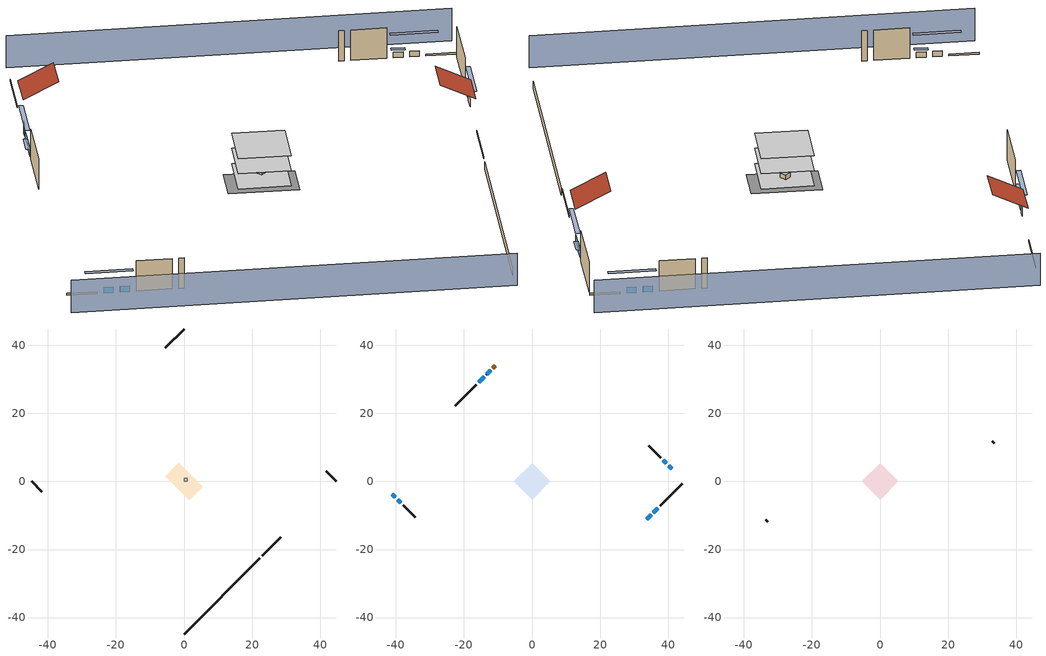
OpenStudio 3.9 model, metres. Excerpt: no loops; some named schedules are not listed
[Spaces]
crawlspace - vented 1
 floor foundation (Slab1 construction): -5.57,1.59 -1.59,5.57 5.57,-1.59 1.59,-5.57 z-0.91
 wall outside (RimJoist1 construction): 22.94,-21.89 28.46,-16.37 z0.3:0.61
 wall outside (RimJoist2 construction): -44.83,0 -41.77,-3.06 z0.3:0.61
 wall outside (RimJoist3 construction): 0,44.83 -5.52,39.32 z0.3:0.61
 wall outside (RimJoist4 construction): 44.83,0 41.77,3.06 z0.3:0.61
 wall foundation (FoundationWall1 construction): 0,-44.83 22.29,-22.55 z-0.91:0.3
central ac and furnace airloop ret air space
 floor adiabatic (AdiabaticConst): 0,0 0,1 1,1 1,0 z0
 wall adiabatic (AdiabaticConst): 0,1 0,0 1,0 1,1 0,1 z0:1
 ceiling adiabatic (AdiabaticConst): 1,0 1,1 0,1 0,0 z1
conditioned space 1
 floor to crawlspace - vented 1 (Floor1 construction): -5.34,0 0,5.34 5.34,0 0,-5.34 z0.3
 floor adiabatic (AdiabaticFloorConstruction): -5.34,0 0,5.34 5.34,0 0,-5.34 z2.74
 wall outside (Wall1 construction): 37.66,-7.18 44.18,-0.66 z0.3:5.18
 wall outside (Wall2 construction): -37.89,-6.94 -34.27,-10.56 z0.3:5.18
 wall outside (Wall3 construction): -16.34,28.5 -22.59,22.25 z0.3:5.18
 wall outside (Wall4 construction): 37.89,6.94 34.27,10.56 z0.3:5.18
 wall outside (AdiabaticWallConstruction): 33.77,-11.07 35.05,-9.78 / 35.71,-9.12 37,-7.83 z0.3:1.52; -41.12,-3.72 -40.16,-4.67 / -39.5,-5.33 -38.55,-6.29 / 41.12,3.72 40.16,4.67 / 39.5,5.33 38.55,6.29 z0.3:1.22; -12.13,32.71 -13.38,31.46 z0.3:1.49; -14.03,30.8 -15.68,29.15 z0.3:1.31
 wall outside (AdiabaticWallConstruction 1): -10.82,34.01 -11.47,33.36 z0.3:2.34
 window (WindowConstruction): 33.77,-11.07 35.05,-9.78 z0.3:1.52
 window (WindowConstruction 1): 35.71,-9.12 37,-7.83 z0.3:1.52
 window (WindowConstruction 2): -41.12,-3.72 -40.16,-4.67 z0.3:1.22
 window (WindowConstruction 3): -39.5,-5.33 -38.55,-6.29 z0.3:1.22
 window (WindowConstruction 4): -12.13,32.71 -13.38,31.46 z0.3:1.49
 window (WindowConstruction 5): -14.03,30.8 -15.68,29.15 z0.3:1.31
 window (WindowConstruction 6): 41.12,3.72 40.16,4.67 z0.3:1.22
 window (WindowConstruction 7): 39.5,5.33 38.55,6.29 z0.3:1.22
 door (Door): -10.82,34.01 -11.47,33.36 z0.3:2.34
 ceiling adiabatic (AdiabaticFloorConstruction): 0,-5.34 5.34,0 0,5.34 -5.34,0 z2.74
attic - vented 1
 floor to conditioned space 1 (Floor2 construction Reversed): -5.34,0 0,5.34 5.34,0 0,-5.34 z5.18
 wall outside (Wall5 construction): -33.61,-11.22 -33.04,-11.8 z0.3:5.18
 wall outside (Wall6 construction): 33.61,11.22 33.04,11.8 z0.3:5.18
 roof outside (Roof1 construction): 33.11,-11.72,5.18 29.54,-8.15,7.71 25.55,-12.15,7.71 29.12,-15.72,5.18
 roof outside (Roof2 construction): -10.17,34.67,5.18 -6.6,31.1,7.71 -2.6,35.09,7.71 -6.17,38.66,5.18
shading: 48.07,3.23 3.23,48.07 / -48.07,-3.23 -3.23,-48.07 z0:5.18; 36.99,-7.84 31.83,-13.01 32.26,-13.44 37.42,-8.27 z4.27; 37.21,-7.62 35.5,-9.34 35.93,-9.77 37.65,-8.05 z1.83; -38.22,-6.61 -43.06,-1.78 -43.49,-2.21 -38.65,-7.04 z3.96; -38.33,-6.5 -39.72,-5.11 -40.15,-5.55 -38.76,-6.93 z1.52; -15.32,29.52 -10.19,34.65 -10.62,35.08 -15.75,29.95 z4.24; -15.89,28.94 -13.82,31.02 -14.25,31.45 -16.33,29.37 z1.62; 38.22,6.61 43.06,1.78 43.49,2.21 38.65,7.04 z3.96; 38.33,6.5 39.72,5.11 40.15,5.55 38.76,6.93 z1.52
[Site]
Portland Intl Arpt_OR: Latitude {deg}=45.59; Longitude {deg}=-122.6; Time Zone {hr}=-8; Elevation {m}=33; Terrain=Suburbs; Keep Site Location Information=Yes
[Site:GroundTemperature:Shallow]
10.2558, 8.96328, 8.85977, 9.47314, 11.9355, 14.3863, 16.5111, 17.8571, 17.9714, 16.8767, 14.8061, 12.4304
[Site:WaterMainsTemperature]
Calculation Method=Schedule; Temperature Schedule=mains temperature schedule
[Building]
Building 1
[Material] Roughness=Rough
Name | Thickness {m} | Conductivity {W/m-K} | Density {kg/m3} | Specific Heat {J/kg-K} | Thermal Absorptance | Solar Absorptance | Visible Absorptance
asphalt or fiberglass shingles | 0.00635 | 0.162714 | 1121.4 | 1465.45 | 0.9 | 0.85 | 0.85
roof rigid ins | 0.00281632 | 0.029427 | 32.04 | 1214.23 | 0.9 | 0.7 | 0.7
osb sheathing 0.5 in. | 0.0127 | 0.115458 | 512.64 | 1214.23 | 0.9 | 0.6 | 0.6
wood siding | 0.0254 | 0.102417 | 544.68 | 1172.36 | 0.9 | 0.85 | 0.85
osb sheathing 0.5 in. 1 | 0.0127 | 0.115458 | 512.64 | 1214.23 | 0.9 | 0.7 | 0.7
wall stud and cavity | 0.1397 | 0.550994 | 139.0536 | 1170.24 | 0.9 | 0.7 | 0.7
gypsum board | 0.0127 | 0.160291 | 801 | 837.4 | 0.9 | 0.6 | 0.6
wall stud and cavity 1 | 0.1397 | 0.727959 | 139.0536 | 1170.24 | 0.9 | 0.6 | 0.6
rim joist stud and cavity | 0.0508 | 0.178688 | 50.32683 | 1063.81 | 0.9 | 0.6 | 0.6
floor stud and cavity | 0.1397 | 0.923637 | 92.3553 | 1139.71 | 0.9 | 0.7 | 0.7
osb sheathing 0.75 in. | 0.01905 | 0.115458 | 512.64 | 1214.23 | 0.9 | 0.7 | 0.7
floor covering | 0.0127 | 0.0433444 | 54.468 | 1339.84 | 0.9 | 0.6 | 0.6
ceiling loosefill ins | 0.0846667 | 0.0480833 | 16.02 | 1046.75 | 0.9 | 0.7 | 0.7
ceiling stud and cavity | 0.1397 | 0.302811 | 65.682 | 1177.47 | 0.9 | 0.7 | 0.7
concrete 8.0 in. | 0.2032 | 1.803125 | 2242.8 | 837.4 | 0.9 | 0.7 | 0.7
soil 0.5 in. | 0.0127 | 1.3848 | 1842.3 | 418.7 | 0.9 | 0.7 | 0.7
wood siding 1; wood siding 2 | 0.0254 | 0.102417 | 544.68 | 1172.36
wall rigid ins; floor rigid ins | 0.512978 | 0.029427 | 32.04 | 1214.23 | 0.9 | 0.7 | 0.7
wall stud and cavity 2 | 0.0889 | 0.380278 | 52.3479 | 1209.89 | 0.9 | 0.7 | 0.7
door material | 0.04445 | 0.0612267 | 512.64 | 1214.23 | 0.9 | 0.7 | 0.7
floor stud and cavity 1 | 0.1397 | 1.75129 | 37.0049 | 1207.88 | 0.9 | 0.7 | 0.7
wall stud and cavity 3 | 0.0889 | 0.391764 | 83.0341 | 1211.67 | 0.9 | 0.7 | 0.7
furniture material conditioned space 1 | 0.1524 | 0.115458 | 640.8 | 1214.23 | 0.9 | 0.6 | 0.6
[Construction]
Roof1 construction; Roof2 construction: asphalt or fiberglass shingles, roof rigid ins, osb sheathing 0.5 in.
Wall1 construction; Wall2 construction; Wall3 construction; Wall4 construction: wood siding, osb sheathing 0.5 in. 1, wall stud and cavity, gypsum board
Wall5 construction; Wall6 construction: wood siding, osb sheathing 0.5 in. 1, wall stud and cavity 1
RimJoist1 construction; RimJoist2 construction; RimJoist3 construction; RimJoist4 construction: wood siding, rim joist stud and cavity
Floor1 construction: floor stud and cavity, osb sheathing 0.75 in., floor covering
Floor2 construction Reversed: gypsum board, ceiling stud and cavity, ceiling loosefill ins
FoundationWall1 construction: concrete 8.0 in.
Slab1 construction: soil 0.5 in.
WindowConstruction; WindowConstruction 1; WindowConstruction 2; WindowConstruction 3; WindowConstruction 4; WindowConstruction 5; WindowConstruction 6; WindowConstruction 7: WindowMaterial
AdiabaticWallConstruction: wood siding 1, wall rigid ins, wall stud and cavity 2, gypsum board
Door: door material
AdiabaticWallConstruction 1: wood siding 2, wall rigid ins, wall stud and cavity 2, gypsum board
AdiabaticFloorConstruction: floor stud and cavity 1, floor rigid ins, osb sheathing 0.75 in., floor covering
PartitionWallConstruction: gypsum board, wall stud and cavity 3, gypsum board
furniture construction conditioned space 1: furniture material conditioned space 1
AdiabaticConst: Adiabatic
[WindowMaterial:SimpleGlazingSystem]
WindowMaterial: U-Factor {W/m2-K}=2.15764; Solar Heat Gain Coefficient=0.44
[Material:NoMass]
Adiabatic: Roughness=Rough; Thermal Resistance {m2-K/W}=176.1
[ThermalZone] Multiplier=1; Use Ideal Air Loads=No
Name | Volume {m3} | Thermostat
conditioned space | 278.185 | conditioned space temperature setpoint
attic - vented | 32.1115
crawlspace - vented | 69.5462
central ac and furnace airloop ret air zone | 1
[Sizing:Zone] Zone Cooling Design Supply Air Temperature Input Method=SupplyAirTemperature; Zone Cooling Design Supply Air Temperature {C}=14; Zone Cooling Design Supply Air Temperature Difference {deltaC}=11.11; Zone Heating Design Supply Air Temperature Input Method=SupplyAirTemperature; Zone Heating Design Supply Air Temperature {C}=40; Zone Heating Design Supply Air Temperature Difference {deltaC}=11.11; Zone Cooling Design Supply Air Humidity Ratio {kg-H2O/kg-air}=0.0085; Zone Heating Design Supply Air Humidity Ratio {kg-H2O/kg-air}=0.008; Cooling Design Air Flow Method=DesignDay; Heating Design Air Flow Method=DesignDay; Account for Dedicated Outdoor Air System=No; Dedicated Outdoor Air System Control Strategy=NeutralSupplyAir; Dedicated Outdoor Air Low Setpoint Temperature for Design {C}=autosize; Dedicated Outdoor Air High Setpoint Temperature for Design {C}=autosize; Zone Load Sizing Method=Sensible Load Only No Latent Load; Zone Latent Cooling Design Supply Air Humidity Ratio Input Method=HumidityRatioDifference; Zone Cooling Design Supply Air Humidity Ratio Difference {kgWater/kgDryAir}=0.005; Zone Latent Heating Design Supply Air Humidity Ratio Input Method=HumidityRatioDifference; Zone Humidification Design Supply Air Humidity Ratio Difference {kgWater/kgDryAir}=0.005; Sizing Option=Coincident
attic - vented; crawlspace - vented; central ac and furnace airloop ret air zone
[Space]
Name | Thermal Zone | Volume {m3}
conditioned space 1 | conditioned space | 278.185
attic - vented 1 | attic - vented | 32.1115
crawlspace - vented 1 | crawlspace - vented | 69.5462
central ac and furnace airloop ret air space | central ac and furnace airloop ret air zone
[ThermostatSetpoint:DualSetpoint]
conditioned space temperature setpoint: Heating Setpoint Temperature Schedule=heating setpoint; Cooling Setpoint Temperature Schedule=cooling setpoint; Temperature Difference Between Cutout And Setpoint {deltaC}=0
[Foundation:Kiva]
Foundation Kiva 1: Initial Indoor Air Temperature {C}=7.86103; Wall Height Above Grade {m}=0.3048; Wall Depth Below Slab {m}=0.2032
[Foundation:Kiva:Settings]
Soil Conductivity {W/m-K}=1.3848; Soil Density {kg/m3}=1842.3; Soil Specific Heat {J/kg-K}=418.7; Ground Solar Absorptivity=0.9; Ground Thermal Absorptivity=0.9; Ground Surface Roughness {m}=0.03; Far-Field Width {m}=40; Deep-Ground Boundary Condition=ZeroFlux; Deep-Ground Depth {m}=40; Minimum Cell Dimension {m}=0.2; Maximum Cell Growth Coefficient=3; Simulation Timestep=Timestep
[SurfaceProperty:ExposedFoundationPerimeter]
Slab1: Exposed Perimeter Calculation Method=TotalExposedPerimeter; Total Exposed Perimeter {m}=31.51632
[SurfaceProperty:IncidentSolarMultiplier] Incident Solar Multiplier=1; Incident Solar Multiplier Schedule=trans schedule winter=0.85 summer=0.7
Window1; Window2; Window3; Window4; Window5; Window6; Window7; Window8
[InternalMass:Definition] Design Level Calculation Method=SurfaceArea
Name | Construction | Surface Area {m2}
partition wall mass | PartitionWallConstruction | 114.085
furniture mass conditioned space 1 | furniture construction conditioned space 1 | 45.63397
[InternalMass] Space or SpaceType=conditioned space 1; Multiplier=1
Name | Internal Mass Definition
partition wall mass | partition wall mass
furniture mass conditioned space 1 | furniture mass conditioned space 1
[Fan:SystemModel]
central ac and furnace supply fan: Availability Schedule=Always On Discrete; Design Maximum Air Flow Rate {m3/s}=0.576248; Speed Control Method=Discrete; Electric Power Minimum Flow Rate Fraction=0.2; Design Pressure Rise {Pa}=500; Motor Efficiency=1; Motor In Air Stream Fraction=1; Design Electric Power Consumption {W}=autosize; Design Power Sizing Method=PowerPerFlow; Electric Power Per Unit Flow Rate {W/(m3/s)}=1059.44; Electric Power Per Unit Flow Rate Per Unit Pressure {W-s/m3-Pa}=1.66667; Fan Total Efficiency=0.7; Motor Loss Radiative Fraction=0; Speed Flow Fraction 1=0.94595; Speed Electric Power Fraction 1=0.84645; Speed Flow Fraction 2=1; Speed Electric Power Fraction 2=1
[EnergyManagementSystem:Sensor]
Name | Output Variable or Output Meter Index Key | Output Variable or Output Meter
central_ac_and_furnace_supply_fan_s; central_ac_and_furnace_supply_fan_s_1 | central ac and furnace supply fan | Fan Electricity Energy
water_heater_T_set | water heater setpoint | Schedule Value
out_pb_s |  | Site Outdoor Air Barometric Pressure
out_wt_s |  | Site Outdoor Air Humidity Ratio
site_vw_s |  | Site Wind Speed
cool_season | cooling season schedule | Schedule Value
central_ac_and_furnace_airloop_Fan_RTF_s | central ac and furnace supply fan | Fan Runtime Fraction Speed 1
central_ac_and_furnace_airloop_Fan_RTF_s_1 | central ac and furnace supply fan | Fan Runtime Fraction Speed 2
central_ac_and_furnace_airloop_AH_MFR_s | Node 6 | System Node Mass Flow Rate
central_ac_and_furnace_airloop_AH_VFR_s | Node 6 | System Node Current Density Volume Flow Rate
central_ac_and_furnace_airloop_AH_Tout_s | Node 6 | System Node Temperature
central_ac_and_furnace_airloop_AH_Wout_s | Node 6 | System Node Humidity Ratio
central_ac_and_furnace_airloop_RA_T_s | Node 9 | System Node Temperature
central_ac_and_furnace_airloop_Ra_W_s | Node 9 | System Node Humidity Ratio
central_ac_and_furnace_airloop_0_DZ_T_s | crawlspace - vented | Zone Air Temperature
central_ac_and_furnace_airloop_0_DZ_W_s | crawlspace - vented | Zone Mean Air Humidity Ratio
natural_vent_s | natural vent schedule | Schedule Value
htg_sp_s; htg_sp_s_1 | heating setpoint | Schedule Value
clg_sp_s; clg_sp_s_1 | cooling setpoint | Schedule Value
htg_load_cond |  | Heating:EnergyTransfer:Zone:CONDITIONED SPACE
clg_load_cond |  | Cooling:EnergyTransfer:Zone:CONDITIONED SPACE
htg_load_duct |  | Heating:EnergyTransfer:Zone:CENTRAL AC AND FURNACE AIRLOOP RET AIR ZONE
clg_load_duct |  | Cooling:EnergyTransfer:Zone:CENTRAL AC AND FURNACE AIRLOOP RET AIR ZONE
s_conv | Floor1 | Surface Inside Face Convection Heat Gain Energy
s_ig | Floor1 | Surface Inside Face Internal Gains Radiation Heat Gain Energy
s_sol | Floor1 | Surface Inside Face Solar Radiation Heat Gain Energy
s_lgt | Floor1 | Surface Inside Face Lights Radiation Heat Gain Energy
s_surf | Floor1 | Surface Inside Face Net Surface Thermal Radiation Heat Gain Energy
s_conv_1 | Floor2 | Surface Inside Face Convection Heat Gain Energy
s_ig_1 | Floor2 | Surface Inside Face Internal Gains Radiation Heat Gain Energy
s_sol_1 | Floor2 | Surface Inside Face Solar Radiation Heat Gain Energy
s_lgt_1 | Floor2 | Surface Inside Face Lights Radiation Heat Gain Energy
s_surf_1 | Floor2 | Surface Inside Face Net Surface Thermal Radiation Heat Gain Energy
s_conv_2 | inferred conditioned ceiling | Surface Inside Face Convection Heat Gain Energy
s_ig_2 | inferred conditioned ceiling | Surface Inside Face Internal Gains Radiation Heat Gain Energy
s_sol_2 | inferred conditioned ceiling | Surface Inside Face Solar Radiation Heat Gain Energy
s_lgt_2 | inferred conditioned ceiling | Surface Inside Face Lights Radiation Heat Gain Energy
s_surf_2 | inferred conditioned ceiling | Surface Inside Face Net Surface Thermal Radiation Heat Gain Energy
s_conv_3 | inferred conditioned floor | Surface Inside Face Convection Heat Gain Energy
s_ig_3 | inferred conditioned floor | Surface Inside Face Internal Gains Radiation Heat Gain Energy
s_sol_3 | inferred conditioned floor | Surface Inside Face Solar Radiation Heat Gain Energy
s_lgt_3 | inferred conditioned floor | Surface Inside Face Lights Radiation Heat Gain Energy
s_surf_3 | inferred conditioned floor | Surface Inside Face Net Surface Thermal Radiation Heat Gain Energy
ss_sol | Door1 | Surface Inside Face Solar Radiation Heat Gain Energy
ss_lgt | Door1 | Surface Inside Face Lights Radiation Heat Gain Energy
ss_conv | Door1 | Surface Inside Face Convection Heat Gain Energy
ss_ig | Door1 | Surface Inside Face Internal Gains Radiation Heat Gain Energy
ss_surf | Door1 | Surface Inside Face Net Surface Thermal Radiation Heat Gain Energy
ss_conv_1 | Window1 | Surface Inside Face Convection Heat Gain Energy
ss_ig_1 | Window1 | Surface Inside Face Internal Gains Radiation Heat Gain Energy
ss_surf_1 | Window1 | Surface Inside Face Net Surface Thermal Radiation Heat Gain Energy
ss_trans_in | Window1 | Surface Window Transmitted Solar Radiation Rate
ss_back_out | Window1 | Surface Window Shortwave from Zone Back Out Window Heat Transfer Rate
ss_trans_out | Window1 | Surface Inside Face Initial Transmitted Diffuse Transmitted Out Window Solar Radiation Rate
ss_conv_2 | Window2 | Surface Inside Face Convection Heat Gain Energy
ss_ig_2 | Window2 | Surface Inside Face Internal Gains Radiation Heat Gain Energy
ss_surf_2 | Window2 | Surface Inside Face Net Surface Thermal Radiation Heat Gain Energy
ss_trans_in_1 | Window2 | Surface Window Transmitted Solar Radiation Rate
ss_back_out_1 | Window2 | Surface Window Shortwave from Zone Back Out Window Heat Transfer Rate
ss_trans_out_1 | Window2 | Surface Inside Face Initial Transmitted Diffuse Transmitted Out Window Solar Radiation Rate
ss_conv_3 | Window3 | Surface Inside Face Convection Heat Gain Energy
ss_ig_3 | Window3 | Surface Inside Face Internal Gains Radiation Heat Gain Energy
ss_surf_3 | Window3 | Surface Inside Face Net Surface Thermal Radiation Heat Gain Energy
ss_trans_in_2 | Window3 | Surface Window Transmitted Solar Radiation Rate
ss_back_out_2 | Window3 | Surface Window Shortwave from Zone Back Out Window Heat Transfer Rate
ss_trans_out_2 | Window3 | Surface Inside Face Initial Transmitted Diffuse Transmitted Out Window Solar Radiation Rate
ss_conv_4 | Window4 | Surface Inside Face Convection Heat Gain Energy
ss_ig_4 | Window4 | Surface Inside Face Internal Gains Radiation Heat Gain Energy
ss_surf_4 | Window4 | Surface Inside Face Net Surface Thermal Radiation Heat Gain Energy
ss_trans_in_3 | Window4 | Surface Window Transmitted Solar Radiation Rate
ss_back_out_3 | Window4 | Surface Window Shortwave from Zone Back Out Window Heat Transfer Rate
ss_trans_out_3 | Window4 | Surface Inside Face Initial Transmitted Diffuse Transmitted Out Window Solar Radiation Rate
ss_conv_5 | Window5 | Surface Inside Face Convection Heat Gain Energy
ss_ig_5 | Window5 | Surface Inside Face Internal Gains Radiation Heat Gain Energy
ss_surf_5 | Window5 | Surface Inside Face Net Surface Thermal Radiation Heat Gain Energy
ss_trans_in_4 | Window5 | Surface Window Transmitted Solar Radiation Rate
ss_back_out_4 | Window5 | Surface Window Shortwave from Zone Back Out Window Heat Transfer Rate
ss_trans_out_4 | Window5 | Surface Inside Face Initial Transmitted Diffuse Transmitted Out Window Solar Radiation Rate
ss_conv_6 | Window6 | Surface Inside Face Convection Heat Gain Energy
ss_ig_6 | Window6 | Surface Inside Face Internal Gains Radiation Heat Gain Energy
ss_surf_6 | Window6 | Surface Inside Face Net Surface Thermal Radiation Heat Gain Energy
ss_trans_in_5 | Window6 | Surface Window Transmitted Solar Radiation Rate
ss_back_out_5 | Window6 | Surface Window Shortwave from Zone Back Out Window Heat Transfer Rate
ss_trans_out_5 | Window6 | Surface Inside Face Initial Transmitted Diffuse Transmitted Out Window Solar Radiation Rate
ss_conv_7 | Window7 | Surface Inside Face Convection Heat Gain Energy
ss_ig_7 | Window7 | Surface Inside Face Internal Gains Radiation Heat Gain Energy
ss_surf_7 | Window7 | Surface Inside Face Net Surface Thermal Radiation Heat Gain Energy
ss_trans_in_6 | Window7 | Surface Window Transmitted Solar Radiation Rate
ss_back_out_6 | Window7 | Surface Window Shortwave from Zone Back Out Window Heat Transfer Rate
ss_trans_out_6 | Window7 | Surface Inside Face Initial Transmitted Diffuse Transmitted Out Window Solar Radiation Rate
ss_conv_8 | Window8 | Surface Inside Face Convection Heat Gain Energy
ss_ig_8 | Window8 | Surface Inside Face Internal Gains Radiation Heat Gain Energy
ss_surf_8 | Window8 | Surface Inside Face Net Surface Thermal Radiation Heat Gain Energy
ss_trans_in_7 | Window8 | Surface Window Transmitted Solar Radiation Rate
ss_back_out_7 | Window8 | Surface Window Shortwave from Zone Back Out Window Heat Transfer Rate
ss_trans_out_7 | Window8 | Surface Inside Face Initial Transmitted Diffuse Transmitted Out Window Solar Radiation Rate
s_conv_4 | Wall1 | Surface Inside Face Convection Heat Gain Energy
s_ig_4 | Wall1 | Surface Inside Face Internal Gains Radiation Heat Gain Energy
s_sol_4 | Wall1 | Surface Inside Face Solar Radiation Heat Gain Energy
s_lgt_4 | Wall1 | Surface Inside Face Lights Radiation Heat Gain Energy
s_surf_4 | Wall1 | Surface Inside Face Net Surface Thermal Radiation Heat Gain Energy
s_conv_5 | Wall2 | Surface Inside Face Convection Heat Gain Energy
s_ig_5 | Wall2 | Surface Inside Face Internal Gains Radiation Heat Gain Energy
s_sol_5 | Wall2 | Surface Inside Face Solar Radiation Heat Gain Energy
s_lgt_5 | Wall2 | Surface Inside Face Lights Radiation Heat Gain Energy
s_surf_5 | Wall2 | Surface Inside Face Net Surface Thermal Radiation Heat Gain Energy
s_conv_6 | Wall3 | Surface Inside Face Convection Heat Gain Energy
s_ig_6 | Wall3 | Surface Inside Face Internal Gains Radiation Heat Gain Energy
s_sol_6 | Wall3 | Surface Inside Face Solar Radiation Heat Gain Energy
s_lgt_6 | Wall3 | Surface Inside Face Lights Radiation Heat Gain Energy
s_surf_6 | Wall3 | Surface Inside Face Net Surface Thermal Radiation Heat Gain Energy
s_conv_7 | Wall4 | Surface Inside Face Convection Heat Gain Energy
s_ig_7 | Wall4 | Surface Inside Face Internal Gains Radiation Heat Gain Energy
s_sol_7 | Wall4 | Surface Inside Face Solar Radiation Heat Gain Energy
s_lgt_7 | Wall4 | Surface Inside Face Lights Radiation Heat Gain Energy
s_surf_7 | Wall4 | Surface Inside Face Net Surface Thermal Radiation Heat Gain Energy
im_conv | furniture mass conditioned space 1 | Surface Inside Face Convection Heat Gain Energy
im_ig | furniture mass conditioned space 1 | Surface Inside Face Internal Gains Radiation Heat Gain Energy
im_sol | furniture mass conditioned space 1 | Surface Inside Face Solar Radiation Heat Gain Energy
im_lgt | furniture mass conditioned space 1 | Surface Inside Face Lights Radiation Heat Gain Energy
im_surf | furniture mass conditioned space 1 | Surface Inside Face Net Surface Thermal Radiation Heat Gain Energy
im_conv_1 | partition wall mass | Surface Inside Face Convection Heat Gain Energy
im_ig_1 | partition wall mass | Surface Inside Face Internal Gains Radiation Heat Gain Energy
im_sol_1 | partition wall mass | Surface Inside Face Solar Radiation Heat Gain Energy
im_lgt_1 | partition wall mass | Surface Inside Face Lights Radiation Heat Gain Energy
im_surf_1 | partition wall mass | Surface Inside Face Net Surface Thermal Radiation Heat Gain Energy
airflow_gain | infil flow | Infiltration Sensible Heat Gain Energy
airflow_loss | infil flow | Infiltration Sensible Heat Loss Energy
airflow_gain_1 | natural vent flow | Infiltration Sensible Heat Gain Energy
airflow_loss_1 | natural vent flow | Infiltration Sensible Heat Loss Energy
airflow_gain_2 | whole house fan flow | Infiltration Sensible Heat Gain Energy
airflow_loss_2 | whole house fan flow | Infiltration Sensible Heat Loss Energy
mv_conv | mech vent house fan | Electric Equipment Convective Heating Energy
mv_rad | mech vent house fan | Electric Equipment Radiant Heating Energy
mv_conv_1 | mech vent house fan cfis | Electric Equipment Convective Heating Energy
mv_rad_1 | mech vent house fan cfis | Electric Equipment Radiant Heating Energy
mv_conv_2 | mech vent house fan latent load | Other Equipment Convective Heating Energy
mv_rad_2 | mech vent house fan latent load | Other Equipment Radiant Heating Energy
mv_conv_3 | mech vent house fan sensible load | Other Equipment Convective Heating Energy
mv_rad_3 | mech vent house fan sensible load | Other Equipment Radiant Heating Energy
ducts_conv | central ac and furnace airloop_0 RetCondToRP | Other Equipment Convective Heating Energy
ducts_rad | central ac and furnace airloop_0 RetCondToRP | Other Equipment Radiant Heating Energy
ducts_conv_1 | central ac and furnace airloop_0 RetLatLkToRP | Other Equipment Convective Heating Energy
ducts_rad_1 | central ac and furnace airloop_0 RetLatLkToRP | Other Equipment Radiant Heating Energy
ducts_conv_2 | central ac and furnace airloop_0 RetSensLkToRP | Other Equipment Convective Heating Energy
ducts_rad_2 | central ac and furnace airloop_0 RetSensLkToRP | Other Equipment Radiant Heating Energy
ducts_conv_3 | central ac and furnace airloop_0 SupCondToLv | Other Equipment Convective Heating Energy
ducts_rad_3 | central ac and furnace airloop_0 SupCondToLv | Other Equipment Radiant Heating Energy
ducts_conv_4 | central ac and furnace airloop_0 SupLatLkToCond | Other Equipment Convective Heating Energy
ducts_rad_4 | central ac and furnace airloop_0 SupLatLkToCond | Other Equipment Radiant Heating Energy
ducts_conv_5 | central ac and furnace airloop_0 SupSensLkToCond | Other Equipment Convective Heating Energy
ducts_rad_5 | central ac and furnace airloop_0 SupSensLkToCond | Other Equipment Radiant Heating Energy
ig_ee_conv | clothes dryer | Electric Equipment Convective Heating Energy
ig_ee_rad | clothes dryer | Electric Equipment Radiant Heating Energy
ig_ee_conv_1 | clothes washer | Electric Equipment Convective Heating Energy
ig_ee_rad_1 | clothes washer | Electric Equipment Radiant Heating Energy
ig_ee_conv_2 | cooking range | Electric Equipment Convective Heating Energy
ig_ee_rad_2 | cooking range | Electric Equipment Radiant Heating Energy
ig_ee_conv_3 | dishwasher | Electric Equipment Convective Heating Energy
ig_ee_rad_3 | dishwasher | Electric Equipment Radiant Heating Energy
ig_ee_conv_4 | fridge | Electric Equipment Convective Heating Energy
ig_ee_rad_4 | fridge | Electric Equipment Radiant Heating Energy
ig_ee_conv_5 | fridge 1 | Electric Equipment Convective Heating Energy
ig_ee_rad_5 | fridge 1 | Electric Equipment Radiant Heating Energy
ig_ee_conv_6 | whole house fan | Electric Equipment Convective Heating Energy
ig_ee_rad_6 | whole house fan | Electric Equipment Radiant Heating Energy
ig_oe_conv | clothes dryer 1 | Other Equipment Convective Heating Energy
ig_oe_rad | clothes dryer 1 | Other Equipment Radiant Heating Energy
ig_oe_conv_1 | cooking range 1 | Other Equipment Convective Heating Energy
ig_oe_rad_1 | cooking range 1 | Other Equipment Radiant Heating Energy
ig_oe_conv_2 | general water use latent | Other Equipment Convective Heating Energy
ig_oe_rad_2 | general water use latent | Other Equipment Radiant Heating Energy
ig_oe_conv_3 | general water use sensible | Other Equipment Convective Heating Energy
ig_oe_rad_3 | general water use sensible | Other Equipment Radiant Heating Energy
ig_oe_conv_4 | water heater energy adjustment1 | Other Equipment Convective Heating Energy
ig_oe_rad_4 | water heater energy adjustment1 | Other Equipment Radiant Heating Energy
ig_oe_conv_5 | water heater lat | Other Equipment Convective Heating Energy
ig_oe_rad_5 | water heater lat | Other Equipment Radiant Heating Energy
ig_oe_conv_6 | water heater sens | Other Equipment Convective Heating Energy
ig_oe_rad_6 | water heater sens | Other Equipment Radiant Heating Energy
[EnergyManagementSystem:Program]
central_ac_and_furnace_supply_fan_disaggregate_program: Set central_ac_and_furnace_supply_fan_clg = 0; If central_ac_and_furnace_clg_coil_s > 0; Set central_ac_and_furnace_supply_fan_clg = central_ac_and_furnace_supply_fan_s; EndIf
central_ac_and_furnace_supply_fan_disaggregate_program_1: Set central_ac_and_furnace_supply_fan_primary_htg = 0; If central_ac_and_furnace_htg_coil_s > 0; Set central_ac_and_furnace_supply_fan_primary_htg = central_ac_and_furnace_supply_fan_s_1; EndIf
water_heater_InletAir: Set water_heater_Tamb_act = water_heater_amb_temp; Set water_heater_RHamb_act = 0; Set water_heater_RHamb_act = water_heater_RHamb_act + (water_heater_amb_rh / 100) / 1; Set water_heater_sens_act = (0 - water_heater_sens_cool - (water_heater_tl + water_heater_fan_pwr)) / 1; Set water_heater_lat_act = (0 - water_heater_lat_cool) / 1
water_heater_Control: Set water_heater_HPWHSchedOverride = water_heater_T_set; If (water_heater_amb_temp<5.56) || (water_heater_amb_temp>48.89); Set water_heater_UESchedOverride = water_heater_T_set; Set water_heater_LESchedOverride = water_heater_T_set; Else; Set water_heater_UESchedOverride = water_heater_T_set - 9.0; Set water_heater_LESchedOverride = 0; EndIf
water_heater_hpwh_EC_adj: If WarmupFlag == 0; Set dhw_e_cons = water_heater_tank_energy + water_heater_tank_on_cycle_parasitic + water_heater_tank_off_cycle_parasitic + water_heater_coil_energy + water_heater_fan_energy; Set water_heater_hpwh_ec_adj_act = 0.0 * dhw_e_cons / 1; EndIf
fridge_schedule_program: Set Tin = fridge_tin_s*(9.0/5.0)+32.0; Set fridge_schedule_act = 0; If (Hour == 0); Set fridge_schedule_act = (-0.487+0.019*Tin); ElseIf (Hour == 1); Set fridge_schedule_act = (-0.34+0.016*Tin); ElseIf (Hour == 2); Set fridge_schedule_act = (-0.37+0.017*Tin); ElseIf (Hour == 3); Set fridge_schedule_act = (-0.361+0.016*Tin); ElseIf (Hour == 4); Set fridge_schedule_act = (-0.515+0.018*Tin); ElseIf (Hour == 5); Set fridge_schedule_act = (-0.684+0.021*Tin); ElseIf (Hour == 6); Set fridge_schedule_act = (-0.471+0.019*Tin); ElseIf (Hour == 7); Set fridge_schedule_act = (-0.159+0.015*Tin); ElseIf (Hour == 8); Set fridge_schedule_act = (-0.079+0.015*Tin); ElseIf (Hour == 9); Set fridge_schedule_act = (-0.417+0.019*Tin); ElseIf (Hour == 10); Set fridge_schedule_act = (-0.411+0.018*Tin); ElseIf (Hour == 11); Set fridge_schedule_act = (-0.386+0.018*Tin); ElseIf (Hour == 12); Set fridge_schedule_act = (-0.24+0.016*Tin); ElseIf (Hour == 13); Set fridge_schedule_act = (-0.314+0.017*Tin); ElseIf (Hour == 14); Set fridge_schedule_act = (-0.16+0.015*Tin); ElseIf (Hour == 15); Set fridge_schedule_act = (-0.121+0.015*Tin); ElseIf (Hour == 16); Set fridge_schedule_act = (-0.469+0.02*Tin); ElseIf (Hour == 17); Set fridge_schedule_act = (-0.412+0.02*Tin); ElseIf (Hour == 18); Set fridge_schedule_act = (-0.091+0.017*Tin); ElseIf (Hour == 19); Set fridge_schedule_act = (0.077+0.014*Tin); ElseIf (Hour == 20); Set fridge_schedule_act = (-0.118+0.016*Tin); ElseIf (Hour == 21); Set fridge_schedule_act = (-0.247+0.017*Tin); ElseIf (Hour == 22); Set fridge_schedule_act = (-0.445+0.019*Tin); ElseIf (Hour == 23); Set fridge_schedule_act = (-0.544+0.02*Tin); EndIf
fridge_schedule_1_program: Set Tin = fridge_tin_s_1*(9.0/5.0)+32.0; Set fridge_schedule_1_act = 0; If (Hour == 0); Set fridge_schedule_1_act = (-0.487+0.019*Tin); ElseIf (Hour == 1); Set fridge_schedule_1_act = (-0.34+0.016*Tin); ElseIf (Hour == 2); Set fridge_schedule_1_act = (-0.37+0.017*Tin); ElseIf (Hour == 3); Set fridge_schedule_1_act = (-0.361+0.016*Tin); ElseIf (Hour == 4); Set fridge_schedule_1_act = (-0.515+0.018*Tin); ElseIf (Hour == 5); Set fridge_schedule_1_act = (-0.684+0.021*Tin); ElseIf (Hour == 6); Set fridge_schedule_1_act = (-0.471+0.019*Tin); ElseIf (Hour == 7); Set fridge_schedule_1_act = (-0.159+0.015*Tin); ElseIf (Hour == 8); Set fridge_schedule_1_act = (-0.079+0.015*Tin); ElseIf (Hour == 9); Set fridge_schedule_1_act = (-0.417+0.019*Tin); ElseIf (Hour == 10); Set fridge_schedule_1_act = (-0.411+0.018*Tin); ElseIf (Hour == 11); Set fridge_schedule_1_act = (-0.386+0.018*Tin); ElseIf (Hour == 12); Set fridge_schedule_1_act = (-0.24+0.016*Tin); ElseIf (Hour == 13); Set fridge_schedule_1_act = (-0.314+0.017*Tin); ElseIf (Hour == 14); Set fridge_schedule_1_act = (-0.16+0.015*Tin); ElseIf (Hour == 15); Set fridge_schedule_1_act = (-0.121+0.015*Tin); ElseIf (Hour == 16); Set fridge_schedule_1_act = (-0.469+0.02*Tin); ElseIf (Hour == 17); Set fridge_schedule_1_act = (-0.412+0.02*Tin); ElseIf (Hour == 18); Set fridge_schedule_1_act = (-0.091+0.017*Tin); ElseIf (Hour == 19); Set fridge_schedule_1_act = (-0.077+0.014*Tin); ElseIf (Hour == 20); Set fridge_schedule_1_act = (-0.118+0.016*Tin); ElseIf (Hour == 21); Set fridge_schedule_1_act = (-0.247+0.017*Tin); ElseIf (Hour == 22); Set fridge_schedule_1_act = (-0.445+0.019*Tin); ElseIf (Hour == 23); Set fridge_schedule_1_act = (-0.544+0.02*Tin); EndIf
central_ac_and_furnace_airloop_0_duct_program: Set central_ac_and_furnace_airloop_AH_MFR = central_ac_and_furnace_airloop_AH_MFR_s; Set central_ac_and_furnace_airloop_Fan_RTF = 0; Set central_ac_and_furnace_airloop_Fan_RTF = central_ac_and_furnace_airloop_Fan_RTF + central_ac_and_furnace_airloop_Fan_RTF_s; Set central_ac_and_furnace_airloop_Fan_RTF = central_ac_and_furnace_airloop_Fan_RTF + central_ac_and_furnace_airloop_Fan_RTF_s_1; Set central_ac_and_furnace_airloop_AH_VFR = central_ac_and_furnace_airloop_AH_VFR_s; Set central_ac_and_furnace_airloop_AH_Tout = central_ac_and_furnace_airloop_AH_Tout_s; Set central_ac_and_furnace_airloop_AH_Wout = central_ac_and_furnace_airloop_AH_Wout_s; Set central_ac_and_furnace_airloop_RA_T = central_ac_and_furnace_airloop_RA_T_s; Set central_ac_and_furnace_airloop_Ra_W = central_ac_and_furnace_airloop_Ra_W_s; Set central_ac_and_furnace_airloop_0_DZ_T = central_ac_and_furnace_airloop_0_DZ_T_s; Set central_ac_and_furnace_airloop_0_DZ_W = central_ac_and_furnace_airloop_0_DZ_W_s; Run central_ac_and_furnace_airloop_0_duct_subroutine; Set central_ac_and_furnace_airloop_0_SupSensLkToCond_act = central_ac_and_furnace_airloop_0_SupSensLkToCond; Set central_ac_and_furnace_airloop_0_SupLatLkToCond_act = central_ac_and_furnace_airloop_0_SupLatLkToCond; Set central_ac_and_furnace_airloop_0_SupCondToLv_act = central_ac_and_furnace_airloop_0_SupCondToLv; Set central_ac_and_furnace_airloop_0_RetSensLkToRP_act = central_ac_and_furnace_airloop_0_RetSensLkToRP; Set central_ac_and_furnace_airloop_0_RetLatLkToRP_act = central_ac_and_furnace_airloop_0_RetLatLkToRP; Set central_ac_and_furnace_airloop_0_RetCondToRP_act = central_ac_and_furnace_airloop_0_RetCondToRP; Set central_ac_and_furnace_airloop_0_RetCondToDZ_act = central_ac_and_furnace_airloop_0_RetCondToDZ; Set central_ac_and_furnace_airloop_0_SupCondToDZ_act = central_ac_and_furnace_airloop_0_SupCondToDZ; Set central_ac_and_furnace_airloop_0_SupSensLkToDZ_act = central_ac_and_furnace_airloop_0_SupSensLkToDZ; Set central_ac_and_furnace_airloop_0_SupLatLkToDZ_act = central_ac_and_furnace_airloop_0_SupLatLkToDZ; Set central_ac_and_furnace_airloop_0_ZoneMixDZToCond_mix_act = central_ac_and_furnace_airloop_0_ZoneMixDZToCond; Set central_ac_and_furnace_airloop_0_ZoneMixCondToDZ_mix_act = central_ac_and_furnace_airloop_0_ZoneMixCondToDZ
[EnergyManagementSystem:Actuator]
Name | Actuated Component | Actuated Component Type | Actuated Component Control Type | Zone or Space
water_heater_sens_act | water heater sens | OtherEquipment | Power Level | conditioned space 1
water_heater_lat_act | water heater lat | OtherEquipment | Power Level | conditioned space 1
water_heater_hpwh_ec_adj_act | water heater energy adjustment1 | OtherEquipment | Power Level | conditioned space 1
central_ac_and_furnace_airloop_0_SupSensLkToCond_act | central ac and furnace airloop_0 SupSensLkToCond | OtherEquipment | Power Level | conditioned space 1
central_ac_and_furnace_airloop_0_SupLatLkToCond_act | central ac and furnace airloop_0 SupLatLkToCond | OtherEquipment | Power Level | conditioned space 1
central_ac_and_furnace_airloop_0_SupCondToLv_act | central ac and furnace airloop_0 SupCondToLv | OtherEquipment | Power Level | conditioned space 1
central_ac_and_furnace_airloop_0_RetCondToRP_act | central ac and furnace airloop_0 RetCondToRP | OtherEquipment | Power Level | central ac and furnace airloop ret air space
central_ac_and_furnace_airloop_0_RetSensLkToRP_act | central ac and furnace airloop_0 RetSensLkToRP | OtherEquipment | Power Level | central ac and furnace airloop ret air space
central_ac_and_furnace_airloop_0_RetLatLkToRP_act | central ac and furnace airloop_0 RetLatLkToRP | OtherEquipment | Power Level | central ac and furnace airloop ret air space
central_ac_and_furnace_airloop_0_SupCondToDZ_act | central ac and furnace airloop_0 SupCondToDZ | OtherEquipment | Power Level | crawlspace - vented 1
central_ac_and_furnace_airloop_0_RetCondToDZ_act | central ac and furnace airloop_0 RetCondToDZ | OtherEquipment | Power Level | crawlspace - vented 1
central_ac_and_furnace_airloop_0_SupSensLkToDZ_act | central ac and furnace airloop_0 SupSensLkToDZ | OtherEquipment | Power Level | crawlspace - vented 1
central_ac_and_furnace_airloop_0_SupLatLkToDZ_act | central ac and furnace airloop_0 SupLatLkToDZ | OtherEquipment | Power Level | crawlspace - vented 1
whole_house_fan_act | whole house fan | ElectricEquipment | Electricity Rate | conditioned space 1
mech_vent_house_fan_cfis_act | mech vent house fan cfis | ElectricEquipment | Electricity Rate | conditioned space 1
mech_vent_house_fan_sensible_load_act | mech vent house fan sensible load | OtherEquipment | Power Level | conditioned space 1
mech_vent_house_fan_latent_load_act | mech vent house fan latent load | OtherEquipment | Power Level | conditioned space 1
[OtherEquipment:Definition] Design Level Calculation Method=EquipmentLevel
Name | Design Level {W} | Fraction Latent | Fraction Radiant | Fraction Lost
water heater sens; central ac and furnace airloop_0 SupSensLkToCond; central ac and furnace airloop_0 SupCondToLv; central ac and furnace airloop_0 RetCondToRP; central ac and furnace airloop_0 RetSensLkToRP; central ac and furnace airloop_0 SupCondToDZ; central ac and furnace airloop_0 RetCondToDZ; central ac and furnace airloop_0 SupSensLkToDZ; mech vent house fan sensible load | 0 | 0 | 0 | 0
water heater lat; general water use latent; central ac and furnace airloop_0 SupLatLkToCond; central ac and furnace airloop_0 RetLatLkToRP; central ac and furnace airloop_0 SupLatLkToDZ; mech vent house fan latent load | 0 | 1 | 0 | 0
water heater energy adjustment1 | 0.01 | 0 | 0 | 1
clothes dryer 2; cooking range 2 | 0 | 0 | 0 | 1
general water use sensible | 0 | 0 | 0.6 | 0
[OtherEquipment]
Name | Other Equipment Definition | Space or SpaceType | Schedule | Fuel Type
water heater sens | water heater sens | conditioned space 1 | Always On Discrete
water heater lat | water heater lat | conditioned space 1 | Always On Discrete
water heater energy adjustment1 | water heater energy adjustment1 | conditioned space 1 | Always On Discrete | Electricity
clothes dryer 1 | clothes dryer 2 | conditioned space 1 | clothes dryer schedule | Electricity
cooking range 1 | cooking range 2 | conditioned space 1 | cooking range schedule | NaturalGas
general water use sensible | general water use sensible | conditioned space 1 | general water use schedule
general water use latent | general water use latent | conditioned space 1 | general water use schedule
central ac and furnace airloop_0 SupSensLkToCond | central ac and furnace airloop_0 SupSensLkToCond | conditioned space 1 | Always On Discrete
central ac and furnace airloop_0 SupLatLkToCond | central ac and furnace airloop_0 SupLatLkToCond | conditioned space 1 | Always On Discrete
central ac and furnace airloop_0 SupCondToLv | central ac and furnace airloop_0 SupCondToLv | conditioned space 1 | Always On Discrete
central ac and furnace airloop_0 RetCondToRP | central ac and furnace airloop_0 RetCondToRP | central ac and furnace airloop ret air space | Always On Discrete
central ac and furnace airloop_0 RetSensLkToRP | central ac and furnace airloop_0 RetSensLkToRP | central ac and furnace airloop ret air space | Always On Discrete
central ac and furnace airloop_0 RetLatLkToRP | central ac and furnace airloop_0 RetLatLkToRP | central ac and furnace airloop ret air space | Always On Discrete
central ac and furnace airloop_0 SupCondToDZ | central ac and furnace airloop_0 SupCondToDZ | crawlspace - vented 1 | Always On Discrete
central ac and furnace airloop_0 RetCondToDZ | central ac and furnace airloop_0 RetCondToDZ | crawlspace - vented 1 | Always On Discrete
central ac and furnace airloop_0 SupSensLkToDZ | central ac and furnace airloop_0 SupSensLkToDZ | crawlspace - vented 1 | Always On Discrete
central ac and furnace airloop_0 SupLatLkToDZ | central ac and furnace airloop_0 SupLatLkToDZ | crawlspace - vented 1 | Always On Discrete
mech vent house fan sensible load | mech vent house fan sensible load | conditioned space 1 | Always On Discrete
mech vent house fan latent load | mech vent house fan latent load | conditioned space 1 | Always On Discrete
[ElectricEquipment:Definition] Design Level Calculation Method=EquipmentLevel; Fraction Latent=0
Name | Design Level {W} | Fraction Radiant | Fraction Lost
clothes washer; clothes dryer; dishwasher; cooking range; whole house fan; mech vent house fan | 0 | 0 | 1
fridge | 46.9578 | 0.6 | 0
fridge 2 | 80.4475 | 0.6 | 0
mech vent house fan cfis | 0 | 0 | 0
[ElectricEquipment] Space or SpaceType=conditioned space 1
Name | Electric Equipment Definition | Schedule
clothes washer | clothes washer | clothes washer schedule
clothes dryer | clothes dryer | clothes dryer schedule
dishwasher | dishwasher | dishwasher schedule
fridge | fridge | fridge schedule
fridge 1 | fridge 2 | fridge schedule 1
cooking range | cooking range | cooking range schedule
whole house fan | whole house fan | Always On Discrete
mech vent house fan | mech vent house fan | mech vent house fan schedule
mech vent house fan cfis | mech vent house fan cfis | mech vent house fan cfis schedule
[WaterUse:Equipment:Definition] Peak Flow Rate {m3/s}=0
clothes washer; dishwasher
[ZoneMixing] Schedule=Always On Continuous; Design Flow Rate Calculation Method=Flow/Zone; Design Flow Rate {m3/s}=0
Name | Zone or Space | Source Zone or Space
central ac and furnace airloop_0 ZoneMixDZToCond mix | conditioned space | crawlspace - vented
central ac and furnace airloop_0 ZoneMixCondToDZ mix | crawlspace - vented | conditioned space
whole house fan mix | attic - vented | conditioned space
[SpaceInfiltration:DesignFlowRate] Schedule=Always On Discrete
Name | Space or SpaceType | Design Flow Rate Calculation Method | Design Flow Rate {m3/s} | Air Changes per Hour {1/hr} | Constant Term Coefficient | Temperature Term Coefficient | Velocity Term Coefficient | Velocity Squared Term Coefficient
natural vent flow; whole house fan flow; infil flow | conditioned space 1 | Flow/Space | 0
infil crawlspace - vented 1 | crawlspace - vented 1 | AirChanges/Hour |  | 2.6013 | 1 | 0 | 0 | 0
crawlspace_vented 1 duct leakage imbalance infil flow | crawlspace - vented 1 | Flow/Space | 0
[SpaceInfiltration:EffectiveLeakageArea]
infil attic - vented 1: Space or SpaceType=attic - vented 1; Schedule=Always On Discrete; Effective Air Leakage Area {cm2}=1901.23; Stack Coefficient=0.000117438; Wind Coefficient=4.10224e-05
[Schedule:Ruleset]
Name | Default Day Schedule
heating setpoint | heating setpoint default day
cooling setpoint | cooling setpoint default day
trans schedule winter=0.85 summer=0.7 | trans schedule winter=0.85 summer=0.7 default day
clothes washer schedule | clothes washer schedule default day
clothes dryer schedule | clothes dryer schedule default day
dishwasher schedule | dishwasher schedule default day
cooking range schedule | cooking range schedule default day
general water use schedule | general water use schedule default day
[Schedule:Day]
heating setpoint default day; cooling setpoint default day; trans schedule winter=0.85 summer=0.7 default day; clothes washer schedule default day; clothes washer schedule day 1; clothes dryer schedule default day; clothes dryer schedule day 1; dishwasher schedule default day; dishwasher schedule day 1; cooking range schedule default day; cooking range schedule day 1; general water use schedule default day; general water use schedule day 1: 24, 0, 0
heating setpoint day: 2, 0, 12.7778, 11, 0, 9.44444, 24, 0, 12.7778
cooling setpoint day: 24, 0, 20
trans schedule winter=0.85 summer=0.7 day; trans schedule winter=0.85 summer=0.7 day 2: 24, 0, 0.85
trans schedule winter=0.85 summer=0.7 day 1: 24, 0, 0.7
clothes washer schedule day: 1, 0, 0.104651, 2, 0, 0.0813953, 4, 0, 0.0465116, 5, 0, 0.0813953, 6, 0, 0.127907, 7, 0, 0.255814, 8, 0, 0.569767, 9, 0, 0.848837, 10, 0, 1, 11, 0, 0.976744, 12, 0, 0.872093, 13, 0, 0.77907, 14, 0, 0.697674, 15, 0, 0.569767, 16, 0, 0.593023, 17, 0, 0.581395, 21, 0, 0.569767, 22, 0, 0.546512, 23, 0, 0.372093, 24, 0, 0.197674
clothes dryer schedule day: 1, 0, 0.123457, 2, 0, 0.0740741, 3, 0, 0.0493827, 4, 0, 0.0246914, 5, 0, 0.0493827, 6, 0, 0.0740741, 7, 0, 0.197531, 8, 0, 0.395062, 9, 0, 0.592593, 10, 0, 0.839506, 11, 0, 0.962963, 12, 0, 1, 13, 0, 0.91358, 14, 0, 0.82716, 15, 0, 0.716049, 16, 0, 0.753086, 17, 0, 0.679012, 18, 0, 0.666667, 20, 0, 0.62963, 21, 0, 0.641975, 22, 0, 0.666667, 23, 0, 0.54321, 24, 0, 0.296296
dishwasher schedule day: 1, 0, 0.135135, 2, 0, 0.0630631, 3, 0, 0.045045, 5, 0, 0.027027, 6, 0, 0.0900901, 7, 0, 0.18018, 8, 0, 0.279279, 9, 0, 0.522523, 10, 0, 0.585586, 11, 0, 0.504505, 12, 0, 0.432432, 13, 0, 0.378378, 14, 0, 0.414414, 15, 0, 0.324324, 17, 0, 0.342342, 18, 0, 0.441441, 19, 0, 0.783784, 20, 0, 1, 21, 0, 0.810811, 22, 0, 0.603604, 23, 0, 0.396396, 24, 0, 0.279279
cooking range schedule day: 5, 0, 0.0597015, 6, 0, 0.11194, 7, 0, 0.171642, 8, 0, 0.291045, 11, 0, 0.343284, 12, 0, 0.402985, 13, 0, 0.462687, 14, 0, 0.343284, 15, 0, 0.291045, 16, 0, 0.402985, 17, 0, 0.567164, 18, 0, 1, 19, 0, 0.850746, 20, 0, 0.432836, 21, 0, 0.291045, 22, 0, 0.231343, 23, 0, 0.171642, 24, 0, 0.11194
general water use schedule day: 1, 0, 0.315068, 3, 0, 0.287671, 4, 0, 0.342466, 5, 0, 0.369863, 6, 0, 0.520548, 7, 0, 0.60274, 8, 0, 0.534247, 10, 0, 0.506849, 11, 0, 0.465753, 14, 0, 0.479452, 15, 0, 0.534247, 16, 0, 0.589041, 17, 0, 0.69863, 18, 0, 0.876712, 19, 0, 0.890411, 20, 0, 0.986301, 21, 0, 1, 22, 0, 0.863014, 23, 0, 0.616438, 24, 0, 0.465753
[Schedule:Rule] Apply Sunday=Yes; Apply Monday=Yes; Apply Tuesday=Yes; Apply Wednesday=Yes; Apply Thursday=Yes; Apply Friday=Yes; Apply Saturday=Yes; Date Specification Type=DateRange; Start Day=1
Name | Schedule Ruleset | Rule Order | Day Schedule | Start Month | End Month | End Day
heating setpoint allday rule | heating setpoint | 0 | heating setpoint day | 1 | 12 | 31
cooling setpoint allday rule | cooling setpoint | 0 | cooling setpoint day | 1 | 12 | 31
trans schedule winter=0.85 summer=0.7 allday rule | trans schedule winter=0.85 summer=0.7 | 2 | trans schedule winter=0.85 summer=0.7 day | 1 | 5 | 31
trans schedule winter=0.85 summer=0.7 allday rule 1 | trans schedule winter=0.85 summer=0.7 | 1 | trans schedule winter=0.85 summer=0.7 day 1 | 6 | 9 | 30
trans schedule winter=0.85 summer=0.7 allday rule 2 | trans schedule winter=0.85 summer=0.7 | 0 | trans schedule winter=0.85 summer=0.7 day 2 | 10 | 12 | 31
clothes washer schedule allday rule | clothes washer schedule | 1 | clothes washer schedule day | 1 | 12 | 31
clothes washer schedule allday rule 1 | clothes washer schedule | 0 | clothes washer schedule day 1 | 1 | 12 | 31
clothes dryer schedule allday rule | clothes dryer schedule | 1 | clothes dryer schedule day | 1 | 12 | 31
clothes dryer schedule allday rule 1 | clothes dryer schedule | 0 | clothes dryer schedule day 1 | 1 | 12 | 31
dishwasher schedule allday rule | dishwasher schedule | 1 | dishwasher schedule day | 1 | 12 | 31
dishwasher schedule allday rule 1 | dishwasher schedule | 0 | dishwasher schedule day 1 | 1 | 12 | 31
cooking range schedule allday rule | cooking range schedule | 1 | cooking range schedule day | 1 | 12 | 31
cooking range schedule allday rule 1 | cooking range schedule | 0 | cooking range schedule day 1 | 1 | 12 | 31
general water use schedule allday rule | general water use schedule | 1 | general water use schedule day | 1 | 12 | 31
general water use schedule allday rule 1 | general water use schedule | 0 | general water use schedule day 1 | 1 | 12 | 31
[Schedule:Constant]
Name | Value
Always On Discrete; Always On Continuous; mech vent house fan schedule; mech vent house fan cfis schedule | 1
fridge schedule; fridge schedule 1 | 0
[Schedule:FixedInterval]
mains temperature schedule: Interval Length {minutes}=1440; Start Month=1; Start Day=1; Value 1=13.0633; Value 2=13.0189; Value 3=12.975; Value 4=12.9328; Value 5=12.8917; Value 6=12.8517; Value 7=12.8122; Value 8=12.7744; Value 9=12.7378; Value 10=12.7017; Value 11=12.6672; Value 12=12.6339; Value 13=12.6017; Value 14=12.5706; Value 15=12.5411; Value 16=12.5122; Value 17=12.485; Value 18=12.4583; Value 19=12.4333; Value 20=12.41; Value 21=12.3872; Value 22=12.3661; Value 23=12.3456; Value 24=12.3272; Value 25=12.3094; Value 26=12.2933; Value 27=12.2783; Value 28=12.2644; Value 29=12.2517; Value 30=12.2406; Value 31=12.2306; Value 32=12.2222; Value 33=12.215; Value 34=12.2089; Value 35=12.2039; Value 36=12.2006; Value 37=12.1983; Value 38=12.1978; Value 39=12.1978; Value 40=12.2; Value 41=12.2028; Value 42=12.2072; Value 43=12.2128; Value 44=12.2194; Value 45=12.2278; Value 46=12.2372; Value 47=12.2483; Value 48=12.26; Value 49=12.2733; Value 50=12.2883; Value 51=12.3039; Value 52=12.3211; Value 53=12.3394; Value 54=12.3594; Value 55=12.38; Value 56=12.4022; Value 57=12.4256; Value 58=12.4506; Value 59=12.4761; Value 60=12.5033; Value 61=12.5317; Value 62=12.5611; Value 63=12.5917; Value 64=12.6233; Value 65=12.6567; Value 66=12.6906; Value 67=12.7261; Value 68=12.7628; Value 69=12.8; Value 70=12.8389; Value 71=12.8789; Value 72=12.9194; Value 73=12.9617; Value 74=13.0044; Value 75=13.0489; Value 76=13.0939; Value 77=13.14; Value 78=13.1872; Value 79=13.2356; Value 80=13.285; Value 81=13.335; Value 82=13.3861; Value 83=13.4383; Value 84=13.4911; Value 85=13.545; Value 86=13.6; Value 87=13.6556; Value 88=13.7122; Value 89=13.77; Value 90=13.8283; Value 91=13.8872; Value 92=13.9472; Value 93=14.0078; Value 94=14.0689; Value 95=14.1311; Value 96=14.1944; Value 97=14.2578; Value 98=14.3222; Value 99=14.3872; Value 100=14.4528; Value 101=14.5189; Value 102=14.5856; Value 103=14.6533; Value 104=14.7211; Value 105=14.7894; Value 106=14.8589; Value 107=14.9283; Value 108=14.9983; Value 109=15.0689; Value 110=15.14; Value 111=15.2111; Value 112=15.2833; Value 113=15.3556; Value 114=15.4278; Value 115=15.5006; Value 116=15.5739; Value 117=15.6478; Value 118=15.7211; Value 119=15.7956; Value 120=15.8694; Value 121=15.9439; Value 122=16.0189; Value 123=16.0939; Value 124=16.1689; Value 125=16.2439; Value 126=16.3189; Value 127=16.3944; Value 128=16.4694; Value 129=16.545; Value 130=16.6206; Value 131=16.6956; Value 132=16.7711; Value 133=16.8461; Value 134=16.9217; Value 135=16.9967; Value 136=17.0717; Value 137=17.1467; Value 138=17.2211; Value 139=17.2956; Value 140=17.37; Value 141=17.4439; Value 142=17.5178; Value 143=17.5911; Value 144=17.6644; Value 145=17.7372; Value 146=17.8094; Value 147=17.8817; Value 148=17.9533; Value 149=18.025; Value 150=18.0961; Value 151=18.1661; Value 152=18.2361; Value 153=18.3061; Value 154=18.375; Value 155=18.4433; Value 156=18.5111; Value 157=18.5789; Value 158=18.6456; Value 159=18.7117; Value 160=18.7772; Value 161=18.8417; Value 162=18.9061; Value 163=18.9694; Value 164=19.0322; Value 165=19.0944; Value 166=19.1556; Value 167=19.2167; Value 168=19.2761; Value 169=19.335; Value 170=19.3933; Value 171=19.4506; Value 172=19.5072; Value 173=19.5628; Value 174=19.6172; Value 175=19.6711; Value 176=19.7244; Value 177=19.7761; Value 178=19.8272; Value 179=19.8772; Value 180=19.9267; Value 181=19.9744; Value 182=20.0217; Value 183=20.0678; Value 184=20.1128; Value 185=20.1567; Value 186=20.1994; Value 187=20.2417; Value 188=20.2822; Value 189=20.3222; Value 190=20.3606; Value 191=20.3978; Value 192=20.4344; Value 193=20.4694; Value 194=20.5033; Value 195=20.5367; Value 196=20.5683; Value 197=20.5983; Value 198=20.6278; Value 199=20.6561; Value 200=20.6828; Value 201=20.7089; Value 202=20.7333; Value 203=20.7561; Value 204=20.7783; Value 205=20.7989; Value 206=20.8189; Value 207=20.8367; Value 208=20.8539; Value 209=20.8694; Value 210=20.8839; Value 211=20.8972; Value 212=20.9094; Value 213=20.92; Value 214=20.9289; Value 215=20.9372; Value 216=20.9439; Value 217=20.9494; Value 218=20.9533; Value 219=20.9567; Value 220=20.9578; Value 221=20.9583; Value 222=20.9572; Value 223=20.955; Value 224=20.9511; Value 225=20.9467; Value 226=20.94; Value 227=20.9328; Value 228=20.9239; Value 229=20.9139; Value 230=20.9028; Value 231=20.89; Value 232=20.8761; Value 233=20.8611; Value 234=20.8444; Value 235=20.8267; Value 236=20.8078; Value 237=20.7872; Value 238=20.7661; Value 239=20.7433; Value 240=20.7194; Value 241=20.6944; Value 242=20.6678; Value 243=20.64; Value 244=20.6111; Value 245=20.5811; Value 246=20.55; Value 247=20.5178; Value 248=20.4844; Value 249=20.4494; Value 250=20.4139; Value 251=20.3767; Value 252=20.3389; Value 253=20.2994; Value 254=20.2594; Value 255=20.2178; Value 256=20.1756; Value 257=20.1317; Value 258=20.0872; Value 259=20.0417; Value 260=19.995; Value 261=19.9472; Value 262=19.8983; Value 263=19.8489; Value 264=19.7983; Value 265=19.7467; Value 266=19.6944; Value 267=19.6406; Value 268=19.5867; Value 269=19.5311; Value 270=19.475; Value 271=19.4183; Value 272=19.3606; Value 273=19.3017; Value 274=19.2422; Value 275=19.1822; Value 276=19.1211; Value 277=19.0594; Value 278=18.9967; Value 279=18.9333; Value 280=18.8694; Value 281=18.805; Value 282=18.74; Value 283=18.6739; Value 284=18.6072; Value 285=18.5406; Value 286=18.4728; Value 287=18.4044; Value 288=18.3356; Value 289=18.2661; Value 290=18.1967; Value 291=18.1261; Value 292=18.0556; Value 293=17.9844; Value 294=17.9128; Value 295=17.8406; Value 296=17.7683; Value 297=17.6956; Value 298=17.6228; Value 299=17.5494; Value 300=17.4756; Value 301=17.4017; Value 302=17.3278; Value 303=17.2533; Value 304=17.1789; Value 305=17.1039; Value 306=17.0289; Value 307=16.9539; Value 308=16.8789; Value 309=16.8033; Value 310=16.7283; Value 311=16.6528; Value 312=16.5772; Value 313=16.5022; Value 314=16.4267; Value 315=16.3517; Value 316=16.2761; Value 317=16.2011; Value 318=16.1261; Value 319=16.0511; Value 320=15.9761; Value 321=15.9017; Value 322=15.8272; Value 323=15.7533; Value 324=15.6794; Value 325=15.6056; Value 326=15.5322; Value 327=15.4594; Value 328=15.3867; Value 329=15.3144; Value 330=15.2422; Value 331=15.1706; Value 332=15.0994; Value 333=15.0289; Value 334=14.9583; Value 335=14.8889; Value 336=14.8194; Value 337=14.7506; Value 338=14.6822; Value 339=14.6144; Value 340=14.5478; Value 341=14.4811; Value 342=14.415; Value 343=14.35; Value 344=14.2856; Value 345=14.2217; Value 346=14.1583; Value 347=14.0961; Value 348=14.0339; Value 349=13.9733; Value 350=13.9128; Value 351=13.8533; Value 352=13.795; Value 353=13.7372; Value 354=13.68; Value 355=13.6239; Value 356=13.5689; Value 357=13.5144; Value 358=13.4611; Value 359=13.4083; Value 360=13.3572; Value 361=13.3061; Value 362=13.2567; Value 363=13.2078; Value 364=13.1606; Value 365=13.1139
